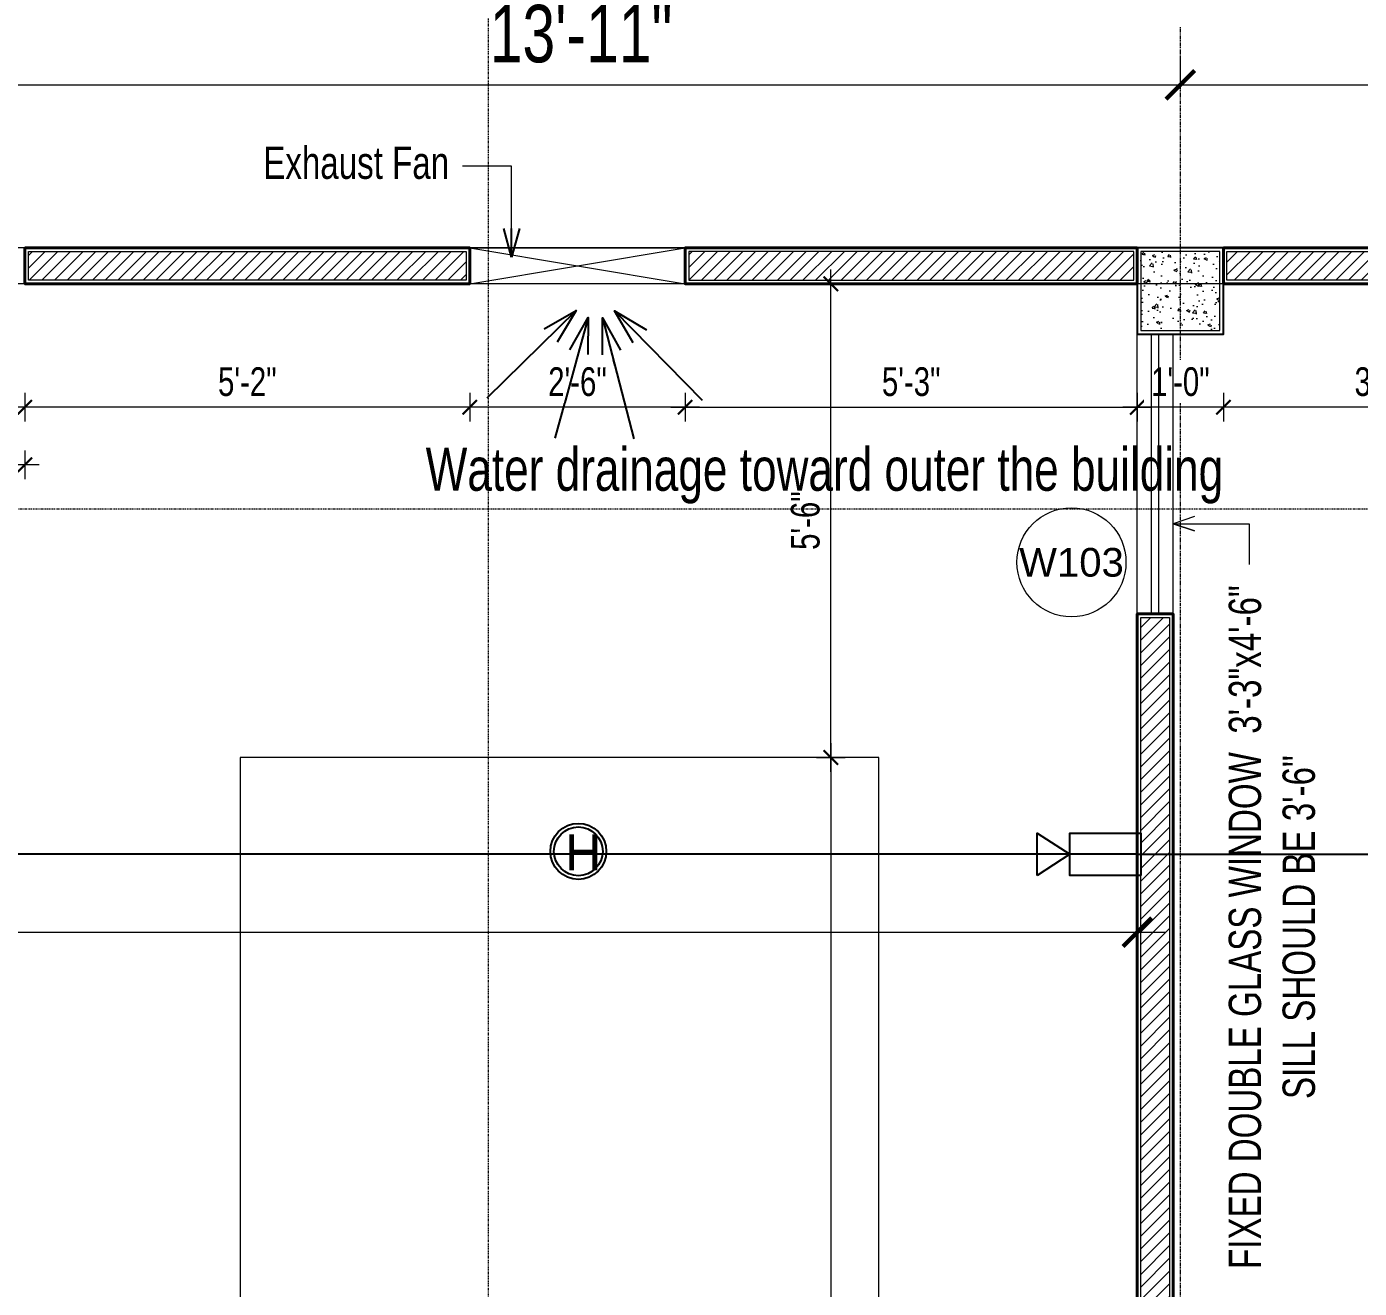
# Model space of a CAD drawing. Header units: inches. Extents: x 735 to 7643, y 526 to 1733.
# Drawn here: x 6600.5 to 6786.2, y 1157.1 to 1332.9 of the extents above; entities that cross this region are included whole.
import ezdxf
from ezdxf.enums import TextEntityAlignment as Align

# ---------------------------------------------------------------- set-up
doc = ezdxf.new("R2010")
doc.units = ezdxf.units.IN
doc.header["$MEASUREMENT"] = 0
doc.linetypes.add('ACAD_ISO12W100', pattern=[21, 12, -3, 0, -3, 0, -3])
doc.linetypes.add('PHANTOMX2', pattern=[5, 2.5, -0.5, 0.5, -0.5, 0.5, -0.5])
for name, color, linetype in [('COLLUM', 1, 'Continuous'), ('FREE-TEXT', 7, 'Continuous'), ('HEAT DETECTOR', 6, 'Continuous'), ('horn & strobe', 1, 'Continuous'), ('zone wiring', 5, 'Continuous')]:
    doc.layers.add(name, color=color, linetype=linetype)
for name, color, linetype, lineweight in [('dim-8', 18, 'Continuous', 15), ('Dimension', 22, 'Continuous', 13), ('Elevation Marker', 252, 'Continuous', 15), ('FLOORTILE', 40, 'Continuous', 9), ('Generator Upstone', 50, 'Continuous', 15), ('Glass', 5, 'Continuous', 9), ('grid', 9, 'Continuous', 13), ('HACTH', 8, 'Continuous', 9), ('I-DOOR-IDEN-N', 7, 'Continuous', 15), ('Parapet', 6, 'Continuous', 15), ('Plaster Line', 5, 'Continuous', 15), ('R_Marker', 4, 'Continuous', 13), ('Text-02', 253, 'Continuous', 15), ('wall 05', 3, 'Continuous', 40), ('WINDOW', 140, 'Continuous', 9)]:
    doc.layers.add(name, color=color, linetype=linetype, lineweight=lineweight)
doc.styles.add('Arial', font='arial.ttf')
doc.styles.get("Standard").update_dxf_attribs({"font": 'isocp3.shx'})
doc.styles.add('Swiss721', font='swisscl.ttf')
doc.dimstyles.new('dim-12', dxfattribs={"dimtxt": 10, "dimasz": 3, "dimexe": 3, "dimexo": 3, "dimgap": 0.09, "dimtad": 0, "dimdec": 0, "dimzin": 3, "dimdsep": 46, "dimlunit": 4, "dimtxsty": 'Standard', "dimblk": 'OBLIQUE', "dimblk1": 'DOT', "dimblk2": 'OBLIQUE', "dimcen": 0.09, "dimaunit": 1, "dimadec": 0, "dimazin": 0, "dimtfac": 0.5, "dimtdec": 0, "dimtix": 1, "dimtmove": 1, "dimatfit": 0, "dimldrblk": 'OBLIQUE', "dimfxl": 1, "dimtvp": 1, "dimtolj": 1, "dimtzin": 0, "dimarcsym": 0})
doc.dimstyles.new('DIM08', dxfattribs={"dimtxt": 8, "dimasz": 4, "dimexe": 4, "dimexo": 0, "dimgap": 3, "dimtad": 1, "dimdec": 1, "dimzin": 3, "dimdsep": 46, "dimlunit": 4, "dimtxsty": 'Swiss721', "dimblk": 'ARCHTICK', "dimcen": 0, "dimdle": 4, "dimclrd": 256, "dimclre": 256, "dimclrt": 256, "dimadec": 0, "dimazin": 0, "dimtfac": 1, "dimtdec": 1, "dimtofl": 0, "dimtmove": 0, "dimatfit": 3, "dimldrblk": 'ARCHTICK', "dimfxl": 4, "dimfxlon": 1, "dimtfill": 1, "dimtolj": 1, "dimtzin": 0, "dimlwd": 9, "dimlwe": 9, "dimarcsym": 0})
doc.dimstyles.new('Level Mark 4', dxfattribs={"dimscale": 0, "dimtxt": 4, "dimasz": 4, "dimexe": 1, "dimexo": 2, "dimgap": 1, "dimtad": 0, "dimdec": 1, "dimzin": 1, "dimdsep": 46, "dimlunit": 4, "dimtxsty": 'Swiss721', "dimblk": 'OPEN30', "dimcen": 0, "dimclrd": 256, "dimclre": 256, "dimclrt": 7, "dimadec": 0, "dimazin": 0, "dimtm": 1e-09, "dimtfac": 1, "dimtdec": 1, "dimtofl": 0, "dimtmove": 1, "dimatfit": 3, "dimldrblk": 'OPEN30', "dimfxl": 0, "dimtolj": 2, "dimtzin": 0, "dimlwd": 9, "dimlwe": 9, "dimarcsym": 0})
doc.dimstyles.get("Standard").update_dxf_attribs({"dimtxt": 2, "dimasz": 3, "dimexe": 2, "dimexo": 2, "dimgap": 1, "dimtad": 0, "dimtih": 1, "dimtoh": 1, "dimdec": 1, "dimzin": 0, "dimdsep": 46, "dimtxsty": 'Standard', "dimcen": 0, "dimclrd": 256, "dimclre": 256, "dimclrt": 256, "dimadec": 1, "dimazin": 0, "dimtfac": 1, "dimtdec": 1, "dimtofl": 0, "dimtmove": 0, "dimatfit": 3, "dimfxl": 1, "dimtolj": 1, "dimtzin": 0, "dimlwd": -1, "dimlwe": -1, "dimarcsym": 0})
pattern_1 = [(45, (-133166.8189, -170516.1327), (-0.8838834765, 0.8838834765), [])]

# ---------------------------------------------------------------- blocks, each defined once
blk = doc.blocks.new('_ArchTick')
at = {"color": 0, "linetype": 'ByBlock', "const_width": 0.15}
blk.add_lwpolyline([(-0.5, -0.5), (0.5, 0.5)], dxfattribs=at)
blk = doc.blocks.new('*D250')
at = {"layer": 'Defpoints', "color": 0, "transparency": 16777216}
for p in [(6594.23, 1324.79), (6761.23, 1324.79), (6761.23, 1324.79)]:
    blk.add_point(p, dxfattribs=at)
at = {"layer": 'Dimension', "lineweight": 9, "transparency": 16777216}
for p, q in [((6594.23, 1324.79), (6594.23, 1328.79)), ((6761.23, 1324.79), (6761.23, 1328.79)), ((6590.23, 1324.79), (6765.23, 1324.79))]:
    blk.add_line(p, q, dxfattribs=at)
at = {"layer": 'Dimension', "lineweight": 9, "transparency": 16777216, "xscale": 4, "yscale": 4, "zscale": 4, "rotation": 180}
blk.add_blockref('_ArchTick', (6594.23, 1324.79), dxfattribs=at)
at = {"layer": 'Dimension', "lineweight": 9, "transparency": 16777216, "xscale": 4, "yscale": 4, "zscale": 4}
blk.add_blockref('_ArchTick', (6761.23, 1324.79), dxfattribs=at)
at = {"layer": 'Dimension', "transparency": 16777216, "insert": (6677.73, 1331.89), "char_height": 8, "attachment_point": 5, "style": 'Swiss721', "bg_fill": 3, "box_fill_scale": 1.25, "bg_fill_color": 256, "bg_fill_true_color": 13158600, "bg_fill_transparency": 0}
blk.add_mtext('\\A1;13\'-11"', dxfattribs=at)
blk = doc.blocks.new('*D251')
at = {"layer": 'Defpoints', "color": 0, "transparency": 16777216}
for p in [(6761.23, 1324.79), (6927.23, 1324.79), (6927.23, 1324.79)]:
    blk.add_point(p, dxfattribs=at)
at = {"layer": 'Dimension', "lineweight": 9, "transparency": 16777216}
for p, q in [((6761.23, 1324.79), (6761.23, 1328.79)), ((6927.23, 1324.79), (6927.23, 1328.79)), ((6757.23, 1324.79), (6931.23, 1324.79))]:
    blk.add_line(p, q, dxfattribs=at)
at = {"layer": 'Dimension', "lineweight": 9, "transparency": 16777216, "xscale": 4, "yscale": 4, "zscale": 4, "rotation": 180}
blk.add_blockref('_ArchTick', (6761.23, 1324.79), dxfattribs=at)
at = {"layer": 'Dimension', "lineweight": 9, "transparency": 16777216, "xscale": 4, "yscale": 4, "zscale": 4}
blk.add_blockref('_ArchTick', (6927.23, 1324.79), dxfattribs=at)
at = {"layer": 'Dimension', "transparency": 16777216, "insert": (6844.23, 1331.89), "char_height": 8, "attachment_point": 5, "style": 'Swiss721', "bg_fill": 3, "box_fill_scale": 1.25, "bg_fill_color": 256, "bg_fill_true_color": 13158600, "bg_fill_transparency": 0}
blk.add_mtext('\\A1;13\'-10"', dxfattribs=at)
blk = doc.blocks.new('*D257')
at = {"layer": 'Defpoints', "color": 0, "transparency": 16777216}
for p in [(6705.02, 1231.08), (6705.02, 1033.08), (6712.54, 1033.08)]:
    blk.add_point(p, dxfattribs=at)
at = {"layer": 'Dimension', "lineweight": 9, "transparency": 16777216}
for p, q in [((6712.54, 1233.08), (6712.54, 1031.08)), ((6710.54, 1231.08), (6714.54, 1231.08)), ((6710.54, 1033.08), (6714.54, 1033.08))]:
    blk.add_line(p, q, dxfattribs=at)
at = {"layer": 'Dimension', "lineweight": 9, "transparency": 16777216, "xscale": 2, "yscale": 2, "zscale": 2}
for p, rotation in [((6712.54, 1231.08), 90), ((6712.54, 1033.08), 270)]:
    blk.add_blockref('_ArchTick', p, dxfattribs=dict(at, rotation=rotation))
at = {"layer": 'Dimension', "transparency": 16777216, "insert": (6708.99, 1134.08), "char_height": 4, "attachment_point": 5, "rotation": 90, "style": 'Swiss721', "bg_fill": 3, "box_fill_scale": 1.25, "bg_fill_color": 256, "bg_fill_true_color": 13158600, "bg_fill_transparency": 0}
blk.add_mtext('\\A1;16\'-6"', dxfattribs=at)
blk = doc.blocks.new('*D259')
at = {"layer": 'Defpoints', "color": 0, "transparency": 16777216}
for p in [(6702.83, 1297.08), (6712.54, 1297.08), (6705.02, 1231.08)]:
    blk.add_point(p, dxfattribs=at)
at = {"layer": 'Dimension', "lineweight": 9, "transparency": 16777216}
for p, q in [((6712.54, 1229.08), (6712.54, 1299.08)), ((6710.54, 1297.08), (6714.54, 1297.08)), ((6710.54, 1231.08), (6714.54, 1231.08))]:
    blk.add_line(p, q, dxfattribs=at)
at = {"layer": 'Dimension', "lineweight": 9, "transparency": 16777216, "xscale": 2, "yscale": 2, "zscale": 2}
for p, rotation in [((6712.54, 1297.08), 90), ((6712.54, 1231.08), 270)]:
    blk.add_blockref('_ArchTick', p, dxfattribs=dict(at, rotation=rotation))
at = {"layer": 'Dimension', "transparency": 16777216, "insert": (6708.99, 1264.08), "char_height": 4, "attachment_point": 5, "rotation": 90, "style": 'Swiss721', "bg_fill": 3, "box_fill_scale": 1.25, "bg_fill_color": 256, "bg_fill_true_color": 13158600, "bg_fill_transparency": 0}
blk.add_mtext('\\A1;5\'-6"', dxfattribs=at)
blk = doc.blocks.new('*D279')
at = {"layer": 'Defpoints', "color": 0, "transparency": 16777216}
for p in [(6692.23, 1297.08), (6755.23, 1290.08), (6755.23, 1279.87)]:
    blk.add_point(p, dxfattribs=at)
at = {"layer": 'Dimension', "lineweight": 9, "transparency": 16777216}
for p, q in [((6692.23, 1281.87), (6692.23, 1277.87)), ((6755.23, 1281.87), (6755.23, 1277.87)), ((6690.23, 1279.87), (6757.23, 1279.87))]:
    blk.add_line(p, q, dxfattribs=at)
at = {"layer": 'Dimension', "lineweight": 9, "transparency": 16777216, "xscale": 2, "yscale": 2, "zscale": 2, "rotation": 180}
blk.add_blockref('_ArchTick', (6692.23, 1279.87), dxfattribs=at)
at = {"layer": 'Dimension', "lineweight": 9, "transparency": 16777216, "xscale": 2, "yscale": 2, "zscale": 2}
blk.add_blockref('_ArchTick', (6755.23, 1279.87), dxfattribs=at)
at = {"layer": 'Dimension', "transparency": 16777216, "insert": (6723.73, 1283.42), "char_height": 4, "attachment_point": 5, "style": 'Swiss721', "bg_fill": 3, "box_fill_scale": 1.25, "bg_fill_color": 256, "bg_fill_true_color": 13158600, "bg_fill_transparency": 0}
blk.add_mtext('\\A1;5\'-3"', dxfattribs=at)
blk = doc.blocks.new('*D280')
at = {"layer": 'Defpoints', "color": 0, "transparency": 16777216}
for p in [(6662.23, 1297.08), (6692.23, 1297.08), (6662.23, 1279.87)]:
    blk.add_point(p, dxfattribs=at)
at = {"layer": 'Dimension', "lineweight": 9, "transparency": 16777216}
for p, q in [((6662.23, 1281.87), (6662.23, 1277.87)), ((6692.23, 1281.87), (6692.23, 1277.87)), ((6694.23, 1279.87), (6660.23, 1279.87))]:
    blk.add_line(p, q, dxfattribs=at)
at = {"layer": 'Dimension', "lineweight": 9, "transparency": 16777216, "xscale": 2, "yscale": 2, "zscale": 2, "rotation": 180}
blk.add_blockref('_ArchTick', (6662.23, 1279.87), dxfattribs=at)
at = {"layer": 'Dimension', "lineweight": 9, "transparency": 16777216, "xscale": 2, "yscale": 2, "zscale": 2}
blk.add_blockref('_ArchTick', (6692.23, 1279.87), dxfattribs=at)
at = {"layer": 'Dimension', "transparency": 16777216, "insert": (6677.23, 1283.42), "char_height": 4, "attachment_point": 5, "style": 'Swiss721', "bg_fill": 3, "box_fill_scale": 1.25, "bg_fill_color": 256, "bg_fill_true_color": 13158600, "bg_fill_transparency": 0}
blk.add_mtext('\\A1;2\'-6"', dxfattribs=at)
blk = doc.blocks.new('*D281')
at = {"layer": 'Defpoints', "color": 0, "transparency": 16777216}
for p in [(6662.23, 1297.08), (6600.23, 1290.08), (6600.23, 1279.87)]:
    blk.add_point(p, dxfattribs=at)
at = {"layer": 'Dimension', "lineweight": 9, "transparency": 16777216}
for p, q in [((6600.23, 1281.87), (6600.23, 1277.87)), ((6662.23, 1281.87), (6662.23, 1277.87)), ((6664.23, 1279.87), (6598.23, 1279.87))]:
    blk.add_line(p, q, dxfattribs=at)
at = {"layer": 'Dimension', "lineweight": 9, "transparency": 16777216, "xscale": 2, "yscale": 2, "zscale": 2, "rotation": 180}
blk.add_blockref('_ArchTick', (6600.23, 1279.87), dxfattribs=at)
at = {"layer": 'Dimension', "lineweight": 9, "transparency": 16777216, "xscale": 2, "yscale": 2, "zscale": 2}
blk.add_blockref('_ArchTick', (6662.23, 1279.87), dxfattribs=at)
at = {"layer": 'Dimension', "transparency": 16777216, "insert": (6631.23, 1283.42), "char_height": 4, "attachment_point": 5, "style": 'Swiss721', "bg_fill": 3, "box_fill_scale": 1.25, "bg_fill_color": 256, "bg_fill_true_color": 13158600, "bg_fill_transparency": 0}
blk.add_mtext('\\A1;5\'-2"', dxfattribs=at)
blk = doc.blocks.new('*D282')
at = {"layer": 'Defpoints', "color": 0, "transparency": 16777216}
for p in [(6814.23, 1297.08), (6767.23, 1290.08), (6767.23, 1279.87)]:
    blk.add_point(p, dxfattribs=at)
at = {"layer": 'Dimension', "lineweight": 9, "transparency": 16777216}
for p, q in [((6767.23, 1281.87), (6767.23, 1277.87)), ((6814.23, 1281.87), (6814.23, 1277.87)), ((6816.23, 1279.87), (6765.23, 1279.87))]:
    blk.add_line(p, q, dxfattribs=at)
at = {"layer": 'Dimension', "lineweight": 9, "transparency": 16777216, "xscale": 2, "yscale": 2, "zscale": 2, "rotation": 180}
blk.add_blockref('_ArchTick', (6767.23, 1279.87), dxfattribs=at)
at = {"layer": 'Dimension', "lineweight": 9, "transparency": 16777216, "xscale": 2, "yscale": 2, "zscale": 2}
blk.add_blockref('_ArchTick', (6814.23, 1279.87), dxfattribs=at)
at = {"layer": 'Dimension', "transparency": 16777216, "insert": (6790.73, 1283.42), "char_height": 4, "attachment_point": 5, "style": 'Swiss721', "bg_fill": 3, "box_fill_scale": 1.25, "bg_fill_color": 256, "bg_fill_true_color": 13158600, "bg_fill_transparency": 0}
blk.add_mtext('\\A1;3\'-11"', dxfattribs=at)
blk = doc.blocks.new('wall&door')
at = {"color": 0, "linetype": 'ByBlock', "lineweight": -2}
blk.add_circle((0, 0), 3.039, dxfattribs=at)
at = {"color": 0, "linetype": 'ByBlock', "lineweight": -2, "ltscale": 25.4, "style": 'Arial'}
blk.add_attdef('PT1', text='', height=1.6, dxfattribs=at).set_placement((0, 0), align=Align.MIDDLE_CENTER)
blk = doc.blocks.new('*D339')
at = {"layer": 'Dimension', "lineweight": 9, "transparency": 16777216}
for p, q in [((6588.23, 1273.87), (6588.23, 1269.87)), ((6600.23, 1273.87), (6600.23, 1269.87)), ((6602.23, 1271.87), (6586.23, 1271.87))]:
    blk.add_line(p, q, dxfattribs=at)
at = {"layer": 'Dimension', "lineweight": 9, "transparency": 16777216, "xscale": 2, "yscale": 2, "zscale": 2, "rotation": 180}
blk.add_blockref('_ArchTick', (6588.23, 1271.87), dxfattribs=at)
at = {"layer": 'Dimension', "lineweight": 9, "transparency": 16777216, "xscale": 2, "yscale": 2, "zscale": 2}
blk.add_blockref('_ArchTick', (6600.23, 1271.87), dxfattribs=at)
at = {"layer": 'Dimension', "transparency": 16777216, "insert": (6594.23, 1275.42), "char_height": 4, "attachment_point": 5, "style": 'Swiss721', "bg_fill": 3, "box_fill_scale": 1.25, "bg_fill_color": 256, "bg_fill_true_color": 13158600, "bg_fill_transparency": 0}
blk.add_mtext('\\A1;1\'-0"', dxfattribs=at)
at = {"layer": 'Defpoints', "color": 0, "transparency": 16777216}
for p in [(6588.23, 1273.91), (6600.23, 1274.08), (6588.23, 1271.87)]:
    blk.add_point(p, dxfattribs=at)
blk = doc.blocks.new('*D340')
at = {"layer": 'Dimension', "lineweight": 9, "transparency": 16777216}
for p, q in [((6755.23, 1281.87), (6755.23, 1277.87)), ((6767.23, 1281.87), (6767.23, 1277.87)), ((6769.23, 1279.87), (6753.23, 1279.87))]:
    blk.add_line(p, q, dxfattribs=at)
at = {"layer": 'Dimension', "lineweight": 9, "transparency": 16777216, "xscale": 2, "yscale": 2, "zscale": 2, "rotation": 180}
blk.add_blockref('_ArchTick', (6755.23, 1279.87), dxfattribs=at)
at = {"layer": 'Dimension', "lineweight": 9, "transparency": 16777216, "xscale": 2, "yscale": 2, "zscale": 2}
blk.add_blockref('_ArchTick', (6767.23, 1279.87), dxfattribs=at)
at = {"layer": 'Dimension', "transparency": 16777216, "insert": (6761.23, 1283.42), "char_height": 4, "attachment_point": 5, "style": 'Swiss721', "bg_fill": 3, "box_fill_scale": 1.25, "bg_fill_color": 256, "bg_fill_true_color": 13158600, "bg_fill_transparency": 0}
blk.add_mtext('\\A1;1\'-0"', dxfattribs=at)
at = {"layer": 'Defpoints', "color": 0, "transparency": 16777216}
for p in [(6755.23, 1281.91), (6767.23, 1282.08), (6755.23, 1279.87)]:
    blk.add_point(p, dxfattribs=at)
blk = doc.blocks.new('_Dot')
at = {"color": 0, "linetype": 'ByBlock', "lineweight": -2}
blk.add_line((-0.5, 0), (-1, 0), dxfattribs=at)
at = {"color": 0, "linetype": 'ByBlock', "const_width": 0.5}
blk.add_lwpolyline([(-0.25, 0, 1), (0.25, 0, 1)], format="xyb", close=True, dxfattribs=at)
blk = doc.blocks.new('_OBLIQUE')
at = {"color": 0, "linetype": 'ByBlock'}
blk.add_line((-0.5, -0.5), (0.5, 0.5), dxfattribs=at)
blk = doc.blocks.new('_Open30')
at = {"color": 0, "linetype": 'ByBlock', "lineweight": -2}
for p, q in [((-1, 0.268), (0, 0)), ((0, 0), (-1, -0.268)), ((0, 0), (-1, 0))]:
    blk.add_line(p, q, dxfattribs=at)
blk = doc.blocks.new('*D360')
at = {"layer": 'Defpoints', "color": 0, "transparency": 16777216}
for p in [(6266.23, 1228.98), (6755.23, 1228.98), (6755.23, 1206.73)]:
    blk.add_point(p, dxfattribs=at)
at = {"layer": 'Dimension', "lineweight": 9, "transparency": 16777216}
for p, q in [((6262.23, 1206.73), (6759.23, 1206.73)), ((6266.23, 1206.91), (6266.23, 1202.73)), ((6755.23, 1206.91), (6755.23, 1202.73))]:
    blk.add_line(p, q, dxfattribs=at)
at = {"layer": 'Dimension', "lineweight": 9, "transparency": 16777216, "xscale": 4, "yscale": 4, "zscale": 4, "rotation": 180}
blk.add_blockref('_ArchTick', (6266.23, 1206.73), dxfattribs=at)
at = {"layer": 'Dimension', "lineweight": 9, "transparency": 16777216, "xscale": 4, "yscale": 4, "zscale": 4}
blk.add_blockref('_ArchTick', (6755.23, 1206.73), dxfattribs=at)
at = {"layer": 'Dimension', "transparency": 16777216, "insert": (6510.73, 1213.83), "char_height": 8, "attachment_point": 5, "style": 'Swiss721', "bg_fill": 3, "box_fill_scale": 1.25, "bg_fill_color": 256, "bg_fill_true_color": 13158600, "bg_fill_transparency": 0}
blk.add_mtext('\\A1;40\'-9"', dxfattribs=at)
blk = doc.blocks.new('horn with strobe')
at = {"layer": 'horn & strobe', "color": 1}
for points in [[(-391.02, 4158.6), (-381.13, 4158.6), (-381.13, 4152.71), (-391.02, 4152.71)], [(-376.59, 4158.6), (-376.59, 4152.71), (-381.13, 4155.65)]]:
    blk.add_lwpolyline(points, close=True, dxfattribs=at)
blk = doc.blocks.new('HEAT DETECTOR')
at = {"layer": 'HEAT DETECTOR'}
for radius in [3.9, 3.4]:
    blk.add_circle((-413.33, 4156), radius, dxfattribs=at)
at = {"layer": 'HEAT DETECTOR', "insert": (-415.18, 4158.37), "char_height": 5, "attachment_point": 1}
blk.add_mtext_dynamic_manual_height_columns('{\\fArial|b0|i0|c0|p34;H}', width=5, gutter_width=1, heights=[4.09], dxfattribs=at)
blk = doc.blocks.new('*D515')
at = {"layer": 'Defpoints', "color": 0, "transparency": 16777216}
for p in [(5953.8, 1387.63), (5952.18, 1210.86), (7146.97, 1199.91)]:
    blk.add_point(p, dxfattribs=at)
at = {"layer": 'FREE-TEXT', "transparency": 16777216}
for p, q in [((5952.2, 1212.86), (5953.82, 1389.63)), ((5956.8, 1387.6), (6527.72, 1382.37)), ((7145.59, 1376.7), (6574.67, 1381.94)), ((7146.99, 1201.91), (7148.61, 1378.67))]:
    blk.add_line(p, q, dxfattribs=at)
for points in [[(5956.81, 1388.1), (5956.8, 1387.1), (5953.8, 1387.63)], [(7145.59, 1377.2), (7145.58, 1376.2), (7148.59, 1376.67)]]:
    blk.add_solid(points, dxfattribs=at)
at = {"layer": 'FREE-TEXT', "transparency": 16777216, "insert": (6551.2, 1382.15), "char_height": 10, "attachment_point": 5, "rotation": 359.4745}
blk.add_mtext('\\A1;99\'-6.8"', dxfattribs=at)

msp = doc.modelspace()

# ---------------------------------------------------------------- hatches: boundary and pattern name
at = {"layer": 'HACTH', "lineweight": 0}
h = msp.add_hatch(dxfattribs=at)
h.set_pattern_fill('ANSI31', color=256, scale=10, style=0)
h.set_pattern_definition(pattern_1)
h.paths.add_polyline_path([(6920.73, 1297.58), (6920.73, 1301.58), (6874.73, 1301.58), (6874.73, 1297.58)])
h.paths.add_polyline_path([(6813.73, 1297.58), (6813.73, 1301.58), (6767.73, 1301.58), (6767.73, 1297.58)])
h = msp.add_hatch(dxfattribs=at)
h.set_pattern_fill('ANSI31', color=256, scale=10, style=0)
h.set_pattern_definition(pattern_1)
h.paths.add_polyline_path([(6759.73, 1250.58), (6755.73, 1250.58), (6755.73, 1139.58), (6759.73, 1139.58)])
h.paths.add_polyline_path([(6755.73, 1025.58), (6759.73, 1025.58), (6759.73, 1126.58), (6755.73, 1126.58)])

# ---------------------------------------------------------------- linework, layer by layer
at = {"layer": 'FLOORTILE', "linetype": 'Continuous', "ltscale": 10}
msp.add_lwpolyline([(6763.22, 1264.64), (6760.23, 1263.64), (6763.22, 1262.65), (6760.23, 1263.64), (6770.83, 1263.64), (6770.83, 1257.97)], dxfattribs=at)
at = {"layer": 'Generator Upstone', "linetype": 'Continuous', "ltscale": 10}
msp.add_lwpolyline([(6630.23, 1033.08), (6719.23, 1033.08), (6719.23, 1231.08), (6630.23, 1231.08)], close=True, dxfattribs=at)
at = {"layer": 'grid', "linetype": 'PHANTOMX2', "ltscale": 0.2}
msp.add_lwpolyline([(7114.46, 1297.08), (6238.65, 1297.08)], dxfattribs=at)
at = {"layer": 'Plaster Line'}
for points in [[(6600.73, 1301.58), (6661.73, 1301.58), (6661.73, 1297.58), (6600.73, 1297.58)], [(6767.73, 1301.58), (6813.73, 1301.58), (6813.73, 1297.58), (6767.73, 1297.58)], [(6759.73, 1139.58), (6755.73, 1139.58), (6755.73, 1250.58), (6759.73, 1250.58)]]:
    msp.add_lwpolyline(points, close=True, dxfattribs=at)
at = {"layer": 'wall 05'}
for points in [[(6600.23, 1302.08), (6662.23, 1302.08), (6662.23, 1297.08), (6600.23, 1297.08)], [(6767.23, 1302.08), (6814.23, 1302.08), (6814.23, 1297.08), (6767.23, 1297.08)], [(6760.23, 1139.08), (6755.23, 1139.08), (6755.23, 1251.08), (6760.23, 1251.08)]]:
    msp.add_lwpolyline(points, close=True, dxfattribs=at)

# ---------------------------------------------------------------- block references
at = {"layer": 'I-DOOR-IDEN-N'}
ref = msp.add_blockref('wall&door', (6746.06, 1258.27), dxfattribs=dict(at, xscale=2.5, yscale=2.5, zscale=2.5))
ref.add_attrib('PT1', 'W103', dxfattribs={"layer": '0', "color": 7, "linetype": 'ByBlock', "lineweight": -2, "ltscale": 25.4, "height": 4, "style": 'Arial'}).set_placement((6746.06, 1258.27), align=Align.MIDDLE_CENTER)

# ---------------------------------------------------------------- texts
at = {"layer": 'dim-8', "linetype": 'Continuous', "ltscale": 10, "insert": (6646.4, 1313.92), "char_height": 4.5, "attachment_point": 5, "style": 'Swiss721'}
msp.add_mtext('\\A1;Exhaust Fan', dxfattribs=at)
at = {"layer": 'dim-8', "linetype": 'Continuous', "ltscale": 10, "insert": (6774.01, 1207.43), "char_height": 4.5, "attachment_point": 5, "rotation": 90, "style": 'Swiss721'}
msp.add_mtext('\\A1;FIXED DOUBLE GLASS WINDOW  3\'-3"x4\'-6"\\PSILL SHOULD BE 3\'-6"', dxfattribs=at)

# ---------------------------------------------------------------- dimensions: what is measured, and where the dimension line sits
at = {"layer": 'Dimension'}
dim = msp.add_linear_dim(base=(6761.23, 1324.79), p1=(6594.23, 1324.79), p2=(6761.23, 1324.79), dimstyle='DIM08', override={"dimfxl": 0.18, "dimarcsym": 2}, dxfattribs=at)
dim.commit()
dim.dimension.update_dxf_attribs({"geometry": '*D250', "text_midpoint": (6677.73, 1331.89)})

# ---------------------------------------------------------------- leaders
at = {"layer": 'FLOORTILE', "linetype": 'Continuous', "ltscale": 10}
msp.add_leader([(6668.06, 1300.79), (6668.06, 1313.47), (6661.2, 1313.47)], dimstyle='Level Mark 4', override={"dimscale": 1}, dxfattribs=at)

# ---------------------------------------------------------------- next in the draw order: dimensions: what is measured, and where the dimension line sits
at = {"layer": 'Dimension'}
for base, p1, p2, override, picture, middle in [((6927.23, 1324.79), (6761.23, 1324.79), (6927.23, 1324.79), {"dimfxl": 0.18, "dimarcsym": 2}, '*D251', (6844.23, 1331.89)), ((6767.23, 1279.87), (6814.23, 1297.08), (6767.23, 1290.08), {"dimscale": 0.5, "dimarcsym": 2}, '*D282', (6790.73, 1283.42))]:
    dim = msp.add_linear_dim(base=base, p1=p1, p2=p2, dimstyle='DIM08', override=override, dxfattribs=at)
    dim.commit()
    dim.dimension.update_dxf_attribs({"geometry": picture, "text_midpoint": middle})
dim = msp.add_linear_dim(base=(6712.54, 1033.08), p1=(6705.02, 1231.08), p2=(6705.02, 1033.08), angle=90, dimstyle='DIM08', override={"dimscale": 0.5, "dimarcsym": 2}, dxfattribs=at)
dim.commit()
dim.dimension.update_dxf_attribs({"geometry": '*D257', "text_midpoint": (6712.54, 1134.08), "dimtype": 160})

# ---------------------------------------------------------------- next in the draw order: linework, layer by layer
at = {"layer": 'grid', "linetype": 'PHANTOMX2', "ltscale": 0.2}
msp.add_lwpolyline([(6761.23, 955.14), (6761.23, 1332.91)], dxfattribs=at)

# ---------------------------------------------------------------- next in the draw order: dimensions: what is measured, and where the dimension line sits
at = {"layer": 'Dimension'}
dim = msp.add_linear_dim(base=(6712.54, 1297.08), p1=(6705.02, 1231.08), p2=(6702.83, 1297.08), angle=90, dimstyle='DIM08', override={"dimscale": 0.5, "dimarcsym": 2}, dxfattribs=at)
dim.commit()
dim.dimension.update_dxf_attribs({"geometry": '*D259', "text_midpoint": (6708.99, 1264.08)})

# ---------------------------------------------------------------- next in the draw order: hatches: boundary and pattern name
at = {"layer": 'HACTH', "lineweight": 0}
h = msp.add_hatch(dxfattribs=at)
h.set_pattern_fill('ANSI31', color=256, scale=10, style=0)
h.set_pattern_definition(pattern_1)
h.paths.add_polyline_path([(6754.73, 1297.58), (6754.73, 1301.58), (6692.73, 1301.58), (6692.73, 1297.58)])
h.paths.add_polyline_path([(6661.73, 1301.58), (6600.73, 1301.58), (6600.73, 1297.58), (6661.73, 1297.58)])

# ---------------------------------------------------------------- next in the draw order: linework, layer by layer
at = {"layer": 'Elevation Marker', "linetype": 'ACAD_ISO12W100', "ltscale": 0.02}
msp.add_line((7118.53, 1265.68), (6246.92, 1265.68), dxfattribs=at)
at = {"layer": 'Plaster Line'}
msp.add_lwpolyline([(6754.73, 1301.58), (6692.73, 1301.58), (6692.73, 1297.58), (6754.73, 1297.58)], close=True, dxfattribs=at)
at = {"layer": 'wall 05'}
msp.add_lwpolyline([(6755.23, 1302.08), (6692.23, 1302.08), (6692.23, 1297.08), (6755.23, 1297.08)], close=True, dxfattribs=at)

# ---------------------------------------------------------------- next in the draw order: texts
at = {"layer": 'Text-02', "insert": (6656.08, 1274.24), "char_height": 6, "width": 182.7295, "attachment_point": 1, "style": 'Swiss721'}
msp.add_mtext('Water drainage toward outer the building', dxfattribs=at)

# ---------------------------------------------------------------- next in the draw order: dimensions: what is measured, and where the dimension line sits
at = {"layer": 'Dimension'}
dim = msp.add_linear_dim(base=(6755.23, 1279.87), p1=(6692.23, 1297.08), p2=(6755.23, 1290.08), angle=180, dimstyle='DIM08', override={"dimscale": 0.5, "dimarcsym": 2}, dxfattribs=at)
dim.commit()
dim.dimension.update_dxf_attribs({"geometry": '*D279', "text_midpoint": (6723.73, 1283.42)})

# ---------------------------------------------------------------- next in the draw order: hatches: boundary and pattern name
at = {"layer": 'HACTH', "lineweight": 0}
h = msp.add_hatch(dxfattribs=at)
h.set_pattern_fill('AR-CONC', color=256, scale=0.5, style=0)
h.set_pattern_definition([(50, (-134047.0646, -170520.1327), (3.586300913, -0.313760675), [0.375, -4.125]), (355, (-134047.0646, -170520.1327), (-0.69375667, 3.76096067), [0.3, -3.3]), (100.4514, (-134046.7657, -170520.159), (2.89254691, 3.44719771), [0.31870095, -3.50571056]), (46.1842, (-134047.0646, -170519.1327), (5.33620524, -0.82759507), [0.5625, -6.1875]), (96.6356, (-134046.62, -170519.2017), (4.67331353, 4.87058935), [0.47805144, -5.258565]), (351.1842, (-134047.0646, -170519.1327), (4.67330973, 4.870593), [0.45, -4.95]), (21, (-134046.5646, -170519.3827), (2.98453526, -2.013094453), [0.375, -4.125]), (326, (-134046.5646, -170519.3827), (1.21657666, 3.625750225), [0.3, -3.3]), (71.4514, (-134046.316, -170519.5505), (4.201113143, 1.612652484), [0.31870095, -3.50571056]), (37.5, (-134047.0646, -170520.1327), (0.0607992766, 1.664469269), [0, -3.26, 0, -3.35, 0, -3.3125]), (7.5, (-134047.0646, -170520.1327), (1.315347687, 1.97205856), [0, -1.91, 0, -3.185, 0, -1.2625]), (327.5, (-134048.1796, -170520.1327), (2.669112181, -0.112774359), [0, -1.25, 0, -3.9, 0, -5.175]), (317.5, (-134048.6796, -170520.1327), (2.915930847, 0.500524912), [0, -1.625, 0, -2.59, 0, -3.675])])
h.paths.add_polyline_path([(6761.23, 1297.08), (6761.23, 1301.58), (6755.73, 1301.58), (6755.73, 1297.08)])
h.paths.add_polyline_path([(6766.73, 1297.08), (6766.73, 1301.58), (6761.23, 1301.58), (6761.23, 1297.08)])
h.paths.add_polyline_path([(6761.23, 1290.58), (6766.73, 1290.58), (6766.73, 1297.08), (6761.23, 1297.08)])
h.paths.add_polyline_path([(6755.73, 1290.58), (6761.23, 1290.58), (6761.23, 1297.08), (6755.73, 1297.08)])

# ---------------------------------------------------------------- next in the draw order: linework, layer by layer
at = {"layer": 'COLLUM', "linetype": 'Continuous', "ltscale": 10}
msp.add_lwpolyline([(6755.23, 1290.08), (6767.23, 1290.08), (6767.23, 1302.08), (6755.23, 1302.08)], close=True, dxfattribs=at)
at = {"layer": 'Plaster Line'}
msp.add_lwpolyline([(6755.73, 1290.58), (6766.73, 1290.58), (6766.73, 1301.58), (6755.73, 1301.58)], close=True, dxfattribs=at)

# ---------------------------------------------------------------- next in the draw order: dimensions: what is measured, and where the dimension line sits
at = {"layer": 'Dimension'}
for base, p1, p2, picture, middle in [((6662.23, 1279.87), (6692.23, 1297.08), (6662.23, 1297.08), '*D280', (6677.23, 1283.42)), ((6755.23, 1279.87), (6767.23, 1282.08), (6755.23, 1281.91), '*D340', (6761.23, 1283.42))]:
    dim = msp.add_linear_dim(base=base, p1=p1, p2=p2, dimstyle='DIM08', override={"dimscale": 0.5, "dimarcsym": 2}, dxfattribs=at)
    dim.commit()
    dim.dimension.update_dxf_attribs({"geometry": picture, "text_midpoint": middle})

# ---------------------------------------------------------------- next in the draw order: linework, layer by layer
at = {"layer": 'Glass'}
for points in [[(6757.23, 1251.08), (6757.23, 1290.08)], [(6758.23, 1251.08), (6758.23, 1290.08)]]:
    msp.add_lwpolyline(points, dxfattribs=at)
at = {"layer": 'WINDOW', "linetype": 'Continuous', "ltscale": 10}
for points in [[(6755.23, 1251.08), (6755.23, 1290.08)], [(6760.23, 1251.08), (6760.23, 1290.08)]]:
    msp.add_lwpolyline(points, dxfattribs=at)

# ---------------------------------------------------------------- next in the draw order: dimensions: what is measured, and where the dimension line sits
at = {"layer": 'Dimension'}
dim = msp.add_linear_dim(base=(6600.23, 1279.87), p1=(6662.23, 1297.08), p2=(6600.23, 1290.08), dimstyle='DIM08', override={"dimscale": 0.5, "dimarcsym": 2}, dxfattribs=at)
dim.commit()
dim.dimension.update_dxf_attribs({"geometry": '*D281', "text_midpoint": (6631.23, 1283.42)})

# ---------------------------------------------------------------- next in the draw order: leaders
at = {"layer": 'R_Marker'}
for points in [[(6682.4, 1293.32), (6694.62, 1280.87)], [(6678.74, 1292.37), (6674.08, 1275.56)], [(6680.7, 1292.35), (6685.06, 1275.46)]]:
    msp.add_leader(points, dimstyle='dim-12', override={"dimasz": 5, "dimldrblk": 'Open30', "dimfxl": 4}, dxfattribs=at)

# ---------------------------------------------------------------- next in the draw order: linework, layer by layer
at = {"layer": 'Elevation Marker', "linetype": 'ACAD_ISO12W100', "ltscale": 0.02}
msp.add_line((6664.81, 866.08), (6664.81, 1338.18), dxfattribs=at)
at = {"layer": 'WINDOW'}
for p, q in [((6662.23, 1302.08), (6692.23, 1297.08)), ((6662.23, 1297.08), (6692.23, 1302.08))]:
    msp.add_line(p, q, dxfattribs=at)
msp.add_lwpolyline([(6662.23, 1302.08), (6692.23, 1302.08), (6692.23, 1297.08), (6662.23, 1297.08)], close=True, dxfattribs=at)

# ---------------------------------------------------------------- next in the draw order: dimensions: what is measured, and where the dimension line sits
at = {"layer": 'Dimension'}
dim = msp.add_linear_dim(base=(6588.23, 1271.87), p1=(6600.23, 1274.08), p2=(6588.23, 1273.91), dimstyle='DIM08', override={"dimscale": 0.5, "dimarcsym": 2}, dxfattribs=at)
dim.commit()
dim.dimension.update_dxf_attribs({"geometry": '*D339', "text_midpoint": (6594.23, 1275.42)})

# ---------------------------------------------------------------- next in the draw order: leaders
at = {"layer": 'R_Marker'}
msp.add_leader([(6677.06, 1293.36), (6664.61, 1281.14)], dimstyle='dim-12', override={"dimasz": 5, "dimldrblk": 'Open30', "dimfxl": 4}, dxfattribs=at)

# ---------------------------------------------------------------- next in the draw order: linework, layer by layer
at = {"layer": 'Parapet'}
for points in [[(6261.23, 974.08), (7069.23, 974.08), (7069.23, 1367.08), (6982.23, 1367.08), (6982.23, 1302.08), (6261.23, 1302.08)], [(6266.23, 979.08), (7064.23, 979.08), (7064.23, 1362.08), (6987.23, 1362.08), (6987.23, 1297.08), (6266.23, 1297.08)]]:
    msp.add_lwpolyline(points, close=True, dxfattribs=at)

# ---------------------------------------------------------------- next in the draw order: dimensions: what is measured, and where the dimension line sits
at = {"layer": 'Dimension'}
dim = msp.add_linear_dim(base=(6755.23, 1206.73), p1=(6266.23, 1228.98), p2=(6755.23, 1228.98), dimstyle='DIM08', override={"dimfxl": 0.18, "dimarcsym": 2}, dxfattribs=at)
dim.commit()
dim.dimension.update_dxf_attribs({"geometry": '*D360', "text_midpoint": (6510.73, 1213.83)})

# ---------------------------------------------------------------- next in the draw order: linework, layer by layer
at = {"layer": 'zone wiring', "color": 3}
for q in [(6569.09, 1217.59), (6919.38, 1217.59)]:
    msp.add_line((6755.35, 1217.59), q, dxfattribs=at)

# ---------------------------------------------------------------- next in the draw order: block references
at = {"layer": 'FREE-TEXT'}
msp.add_blockref('HEAT DETECTOR', (7090.68, -2938.01), dxfattribs=at)
at = {"layer": 'FREE-TEXT', "rotation": 180}
msp.add_blockref('horn with strobe', (6364.71, 5373.24), dxfattribs=at)

# ---------------------------------------------------------------- next in the draw order: dimensions: what is measured, and where the dimension line sits
at = {"layer": 'FREE-TEXT'}
dim = msp.add_aligned_dim(p1=(7146.97, 1199.91), p2=(5952.18, 1210.86), distance=-176.77, dimstyle='Standard', override={"dimtxt": 10, "dimtih": 0, "dimtoh": 0, "dimlunit": 3}, dxfattribs=at)
dim.commit()
dim.dimension.update_dxf_attribs({"geometry": '*D515', "text_midpoint": (6551.2, 1382.15)})

doc.saveas('drawing.dxf')
